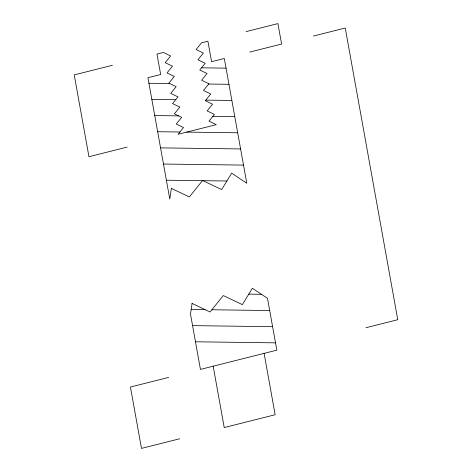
<?xml version="1.0" encoding="UTF-8"?>
<svg xmlns="http://www.w3.org/2000/svg" width="472" height="472" viewBox="0 0 472 472"><rect width="100%" height="100%" fill="white"/><g stroke="black" fill="none" stroke-linecap="round" stroke-linejoin="round"><path stroke-width="0.71" d="M112.419 65.278L74.228 74.9L88.96 156.716L127.151 147.099M246.089 31.618L277.914 23.6L281.601 44.055L249.771 52.073M313.426 36.037L345.25 28.025L397.772 319.703L365.942 327.721M168.622 377.417L130.431 387.034L141.482 448.4L179.673 438.783M201.544 67.82L226.053 68.145M148.922 83.243L169.654 83.514M208.665 84.034L228.961 84.305M151.837 99.397L175.69 99.716M205.762 100.117L231.87 100.465M154.745 115.557L178.658 115.876M212.884 116.33L234.779 116.625M157.654 131.718L179.909 132.012M186.7 132.107L237.693 132.78M160.563 147.878L240.602 148.94M163.471 164.038L243.511 165.1M166.38 180.198L226.89 181M248.785 294.133L261.47 294.304M191.184 309.49L205.172 309.673M211.881 309.762L269.695 310.535M192.57 325.627L272.604 326.689M195.479 341.787L275.512 342.849M264.102 353.369L275.152 414.735L224.23 427.561L213.179 366.195M171.342 188.369L169.79 199.113L147.931 77.721L160.663 74.511L156.975 54.056L163.341 52.457L170.628 55.967L165.182 62.682L172.469 66.192L167.023 72.912L174.31 76.423L168.87 83.137L176.15 86.647L170.711 93.367L177.997 96.878L172.551 103.592L179.838 107.103L174.392 113.823L181.679 117.333L176.233 124.047L183.519 127.558L178.074 134.278L216.264 124.655L208.978 121.145L214.424 114.43L207.137 110.92L212.583 104.2L205.296 100.689L210.742 93.975L203.456 90.465L208.901 83.745L201.615 80.234L207.06 73.52L199.774 70.009L205.22 63.289L197.933 59.779L203.373 53.065L196.087 49.554L201.532 42.834L207.898 41.235L211.58 61.69L224.312 58.481L246.779 183.26L231.658 173.177L221.657 189.585L202.577 180.505L189.36 196.948L171.342 188.369M192.057 303.431L190.505 314.169L200.447 369.399L276.834 350.165L267.494 298.322L252.372 288.239L242.378 304.647L223.297 295.56L210.075 312.01L192.057 303.431"/></g></svg>
